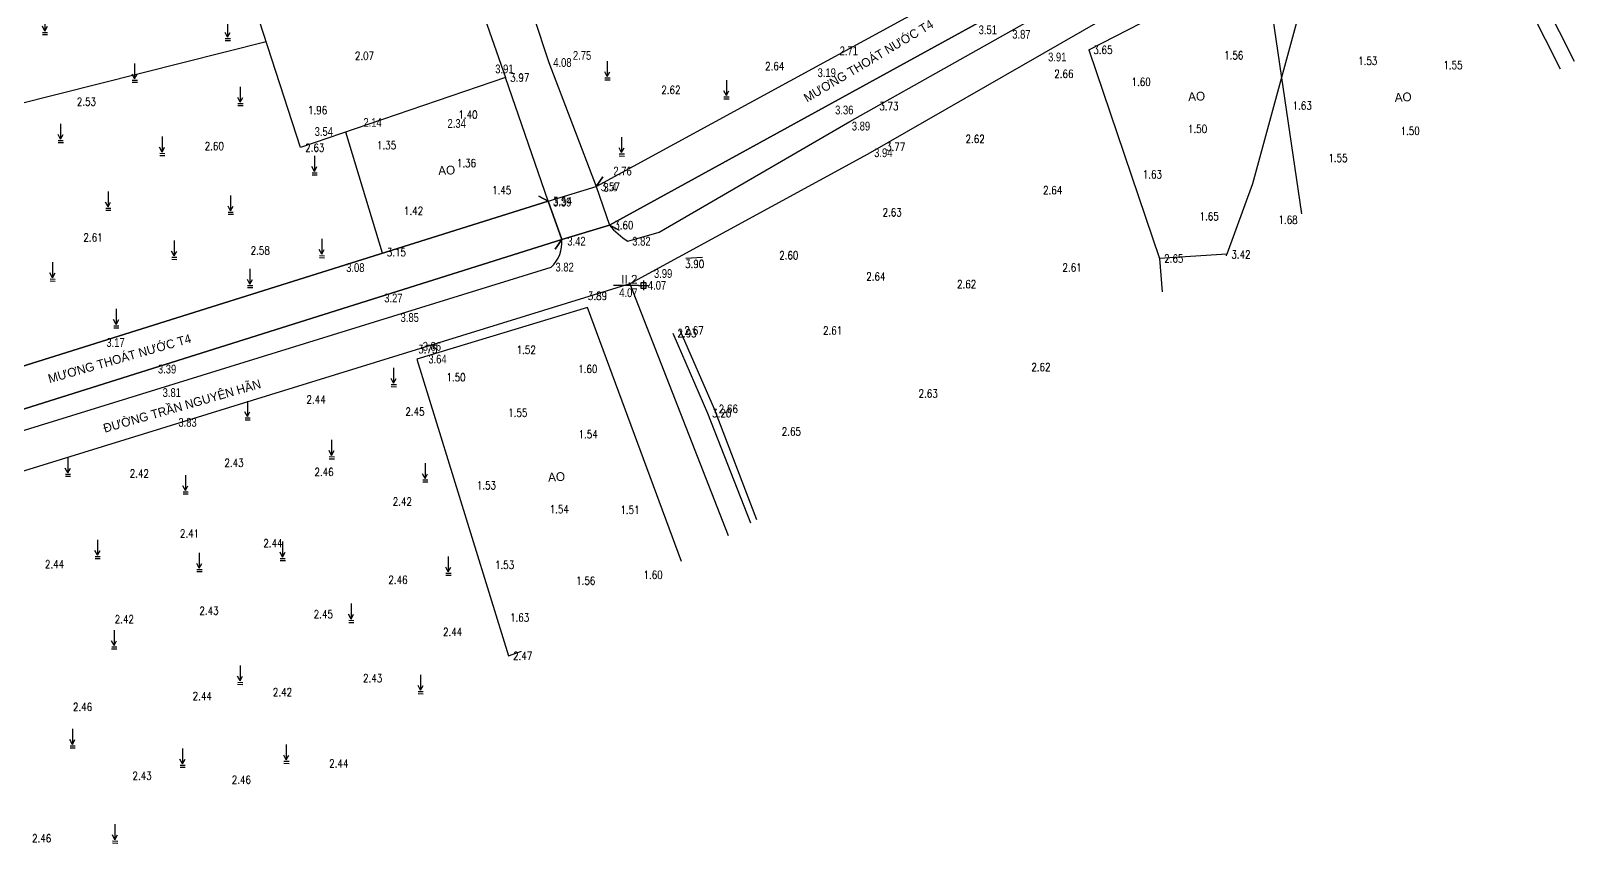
# Model space of a CAD drawing. Header units: metres. Extents: x 568068 to 569216, y 2065829 to 2066671.
# Drawn here: x 568775.8 to 568968.6, y 2066056.9 to 2066158.4 of the extents above; entities that cross this region are included whole.
import ezdxf

# ---------------------------------------------------------------- set-up
doc = ezdxf.new("R2010")
doc.units = ezdxf.units.M
doc.layers.add('neS', color=250, linetype='TUONG_XAY')
doc.styles.add('COS', font='vnsimli.shx', dxfattribs={"width": 0.8, "height": 1.1})
doc.styles.add('DIADANH1', font='VHAVAN.TTF', dxfattribs={"height": 2.3})
doc.linetypes.add('TAL_N_P', pattern='A,0.5,[130,ltypeshp.shx,S=0.25,R=0,X=0,Y=-0.25],1,[130,ltypeshp.shx,S=0.5,R=0,X=0,Y=-0.5],0.5', length=2)
doc.linetypes.add('TAL_N_T', pattern='A,0.5,[130,ltypeshp.shx,S=0.25,R=0,X=0,Y=0.25],1,[130,ltypeshp.shx,S=0.5,R=0,X=0,Y=0.5],0.5', length=2)
doc.linetypes.add('TUONG_XAY', pattern='A,0.1,[130,ltypeshp.shx,S=0.15,R=-90,X=0,Y=0.12],0.05,[130,ltypeshp.shx,S=0.15,R=-90,X=-0.05,Y=0.24],0.01,[130,ltypeshp.shx,S=0.12,R=0,X=0.09,Y=0.12],0.01,[130,ltypeshp.shx,S=0.12,R=0,X=-0.22,Y=0.12],2.4', length=2.57)

# ---------------------------------------------------------------- blocks, each defined once
blk = doc.blocks.new('A$C4FFE7273')
at = {"layer": 'neS'}
for points in [[(0.7, 5.24), (0.7, 0.95)], [(0.7, 0.95), (0, 2.28)], [(0.04, 0.03), (1.47, 0)], [(0.05, 0.59), (1.46, 0.57)], [(0.7, 0.95), (1.41, 2.28)]]:
    blk.add_lwpolyline(points, dxfattribs=at)
blk = doc.blocks.new('A$C1E1B5453')
at = {"layer": 'neS'}
for p, q in [((0, 1.38), (2.76, 1.38)), ((1.38, 2.76), (1.38, 0))]:
    blk.add_line(p, q, dxfattribs=at)
blk.add_lwpolyline([(0.64, 2.08), (0.64, 0.61), (2.12, 0.61), (2.12, 2.09)], close=True, dxfattribs=at)

msp = doc.modelspace()

# ---------------------------------------------------------------- linework, layer by layer
at = {"layer": 'neS', "linetype": 'Continuous'}
for p, q in [((568878.1, 2066147.07), (568928.88, 2066175.64)), ((568878.1, 2066147.07), (568928.88, 2066175.64)), ((568846.41, 2066138.94), (568909.76, 2066173.48)), ((568930.94, 2066172.05), (568880.39, 2066142.97)), ((568930.94, 2066172.05), (568880.39, 2066142.97)), ((568854.27, 2066133.25), (568878.1, 2066147.07)), ((568880.39, 2066142.97), (568850.63, 2066126.77)), ((568840.43, 2066137.12), (568846.41, 2066138.94)), ((568840.43, 2066137.12), (568846.41, 2066138.94)), ((568840.43, 2066137.12), (568846.41, 2066138.94)), ((568840.43, 2066137.12), (568846.41, 2066138.94)), ((568846.41, 2066138.94), (568848.09, 2066134.14)), ((568846.41, 2066138.94), (568848.09, 2066134.14)), ((568846.41, 2066138.94), (568848.09, 2066134.14)), ((568846.41, 2066138.94), (568848.09, 2066134.14)), ((568850.38, 2066132.11), (568854.27, 2066133.25)), ((568732.34, 2066095.31), (568840.78, 2066128.88)), ((568850.63, 2066126.77), (568715.62, 2066085.13)), ((568850.63, 2066126.77), (568715.62, 2066085.13)), ((568850.63, 2066126.77), (568850.63, 2066126.77)), ((568850.63, 2066126.77), (568850.63, 2066126.77)), ((568850.63, 2066126.77), (568850.63, 2066126.77)), ((568850.63, 2066126.77), (568850.63, 2066126.77)), ((568850.63, 2066126.77), (568862.9, 2066095.35)), ((568850.63, 2066126.77), (568850.63, 2066126.77)), ((568850.63, 2066126.77), (568850.63, 2066126.77)), ((568850.63, 2066126.77), (568850.63, 2066126.77)), ((568850.63, 2066126.77), (568850.63, 2066126.77)), ((568850.63, 2066126.77), (568862.9, 2066095.35)), ((568856, 2066120.63), (568860.33, 2066110.64)), ((568856, 2066120.63), (568860.33, 2066110.64)), ((568856, 2066120.63), (568860.33, 2066110.64)), ((568856, 2066120.63), (568860.33, 2066110.64)), ((568856.87, 2066120.98), (568861.16, 2066111.18)), ((568856.87, 2066120.98), (568861.16, 2066111.18)), ((568856.87, 2066120.98), (568861.16, 2066111.18)), ((568856.87, 2066120.98), (568861.16, 2066111.18)), ((568861.16, 2066111.18), (568866.46, 2066097.34)), ((568861.16, 2066111.18), (568866.46, 2066097.34)), ((568861.16, 2066111.18), (568866.46, 2066097.34)), ((568861.16, 2066111.18), (568866.46, 2066097.34)), ((568860.33, 2066110.64), (568865.69, 2066096.91)), ((568860.33, 2066110.64), (568865.69, 2066096.91)), ((568860.33, 2066110.64), (568865.69, 2066096.91)), ((568860.33, 2066110.64), (568865.69, 2066096.91))]:
    msp.add_line(p, q, dxfattribs=at)
at = {"layer": 'neS', "linetype": 'TAL_N_T'}
for p, q in [((568840.43, 2066137.12), (568835.09, 2066152.57)), ((568845.35, 2066123.85), (568823.99, 2066117.37)), ((568857.1, 2066092.1), (568845.35, 2066123.85)), ((568823.99, 2066117.37), (568835.45, 2066080.31))]:
    msp.add_line(p, q, dxfattribs=at)
at = {"layer": 'neS'}
msp.add_line((568857.64, 2066130), (568859.72, 2066130.11), dxfattribs=at)
msp.add_line((568857.64, 2066130), (568859.72, 2066130.11), dxfattribs=at)
at = {"layer": 'neS', "linetype": 'TAL_N_T', "ltscale": 0.5}
msp.add_line((568835.45, 2066080.31), (568837.09, 2066080.88), dxfattribs=at)
at = {"layer": 'neS'}
for points in [[(568850.54, 2066599.65), (568875.38, 2066469.89), (568883.55, 2066429.19), (568900.49, 2066341.06), (568915.75, 2066263.66), (568934.57, 2066135.52)], [(568727.1, 2066137.4), (568805.17, 2066157.07)], [(568727.1, 2066137.4), (568805.17, 2066157.07)]]:
    msp.add_lwpolyline(points, dxfattribs=at)
at = {"layer": 'neS', "linetype": 'TAL_N_T'}
msp.add_lwpolyline([(568788.29, 2066294.44), (568793.1, 2066284.25), (568806.26, 2066249.81), (568816.34, 2066225.78), (568824.18, 2066203.68), (568832.83, 2066177.65), (568840.5, 2066154.44), (568846.41, 2066138.94)], dxfattribs=at)
at = {"layer": 'neS', "linetype": 'TAL_N_P'}
for points in [[(568810.74, 2066222.08), (568835.09, 2066152.57), (568809.47, 2066143.82), (568786.87, 2066213.43), (568810.74, 2066222.08), (568810.74, 2066222.08), (568835.09, 2066152.57), (568809.47, 2066143.82), (568786.87, 2066213.43), (568810.74, 2066222.08)], [(568819.72, 2066130.62), (568815.12, 2066145.75)]]:
    msp.add_lwpolyline(points, dxfattribs=at)
at = {"layer": 'neS', "linetype": 'Continuous'}
for points in [[(568848.09, 2066134.14), (568936.6, 2066182.74), (568848.09, 2066134.14), (568936.6, 2066182.74)], [(568846.41, 2066138.94), (568847.24, 2066140.15), (568846.41, 2066138.94), (568847.24, 2066140.15)], [(568846.41, 2066138.94), (568847.24, 2066140.15), (568846.41, 2066138.94), (568847.24, 2066140.15)], [(568682.3, 2066087.47), (568840.43, 2066137.12), (568682.3, 2066087.47), (568840.43, 2066137.12)], [(568839.23, 2066137.76), (568840.43, 2066137.12), (568839.23, 2066137.76), (568840.43, 2066137.12)], [(568839.23, 2066137.76), (568840.43, 2066137.12), (568839.23, 2066137.76), (568840.43, 2066137.12)], [(568840.43, 2066137.12), (568840.43, 2066137.12), (568842.12, 2066132.32), (568840.43, 2066137.12), (568840.43, 2066137.12), (568842.12, 2066132.32)], [(568840.43, 2066137.12), (568840.43, 2066137.12), (568842.12, 2066132.32), (568840.43, 2066137.12), (568840.43, 2066137.12), (568842.12, 2066132.32)], [(568842.12, 2066132.32), (568848.09, 2066134.14), (568842.12, 2066132.32), (568848.09, 2066134.14)], [(568842.12, 2066132.32), (568848.09, 2066134.14), (568842.12, 2066132.32), (568848.09, 2066134.14)], [(568848.09, 2066134.14), (568849.3, 2066133.5), (568848.09, 2066134.14), (568849.3, 2066133.5)], [(568848.09, 2066134.14), (568849.3, 2066133.5), (568848.09, 2066134.14), (568849.3, 2066133.5)], [(568842.12, 2066132.32), (568684.25, 2066082.58), (568842.12, 2066132.32), (568684.25, 2066082.58)], [(568842.12, 2066132.32), (568684.25, 2066082.58), (568842.12, 2066132.32), (568684.25, 2066082.58)], [(568841.29, 2066131.11), (568842.12, 2066132.32), (568841.29, 2066131.11), (568842.12, 2066132.32)], [(568841.29, 2066131.11), (568842.12, 2066132.32), (568841.29, 2066131.11), (568842.12, 2066132.32)], [(568851.71, 2066126.6), (568848.57, 2066126.6)]]:
    msp.add_lwpolyline(points, dxfattribs=at)
at = {"layer": 'neS', "linetype": 'TAL_N_T', "ltscale": 0.5}
for points in [[(568955.6, 2066180.45), (568968.65, 2066154.63)], [(568937.06, 2066170.95), (568928.46, 2066139.3), (568925.22, 2066130.48), (568916.83, 2066129.97)]]:
    msp.add_lwpolyline(points, dxfattribs=at)
at = {"layer": 'neS', "linetype": 'TAL_N_P', "ltscale": 0.5}
for points in [[(568907.98, 2066156.04), (568953.82, 2066179.54)], [(568907.98, 2066156.04), (568953.82, 2066179.54)], [(568953.82, 2066179.55), (568966.9, 2066153.65)], [(568907.98, 2066156.04), (568916.83, 2066129.97)], [(568907.98, 2066156.04), (568916.83, 2066129.97)], [(568925.21, 2066130.28), (568925.22, 2066130.48)], [(568925.21, 2066130.28), (568925.22, 2066130.48)], [(568916.83, 2066129.97), (568917.17, 2066125.77)], [(568916.83, 2066129.97), (568917.17, 2066125.77)]]:
    msp.add_lwpolyline(points, dxfattribs=at)
at = {"layer": 'neS', "linetype": 'Continuous'}
for centre, radius, start, end in [((568855.34, 2066140.03), 9.35, 219.1064, 237.9347), ((568837.95, 2066131.96), 4.19, 312.6203, 4.8732)]:
    msp.add_arc(centre, radius, start, end, dxfattribs=at)

# ---------------------------------------------------------------- block references
at = {"layer": 'neS', "linetype": 'Continuous', "xscale": 0.4499999999534339, "yscale": 0.4499999999534339, "zscale": 0.45}
for name, p in [('A$C4FFE7273', (568777.2, 2066157.94)), ('A$C4FFE7273', (568800.04, 2066157.18)), ('A$C4FFE7273', (568788.42, 2066151.98)), ('A$C4FFE7273', (568847.49, 2066152.27)), ('A$C4FFE7273', (568801.62, 2066149.06)), ('A$C4FFE7273', (568862.37, 2066149.89)), ('A$C4FFE7273', (568779.16, 2066144.44)), ('A$C4FFE7273', (568791.85, 2066142.83)), ('A$C4FFE7273', (568849.28, 2066142.76)), ('A$C4FFE7273', (568810.89, 2066140.41)), ('A$C4FFE7273', (568785.1, 2066135.98)), ('A$C4FFE7273', (568800.41, 2066135.48)), ('A$C4FFE7273', (568793.36, 2066129.85)), ('A$C4FFE7273', (568811.8, 2066130.05)), ('A$C4FFE7273', (568778.15, 2066127.13)), ('A$C4FFE7273', (568802.83, 2066126.32)), ('A$C1E1B5453', (568851.71, 2066125.98)), ('A$C4FFE7273', (568786.11, 2066121.29)), ('A$C4FFE7273', (568820.79, 2066113.94)), ('A$C4FFE7273', (568802.51, 2066109.78)), ('A$C4FFE7273', (568813.04, 2066104.93)), ('A$C4FFE7273', (568780.07, 2066102.74)), ('A$C4FFE7273', (568824.72, 2066102.04)), ('A$C4FFE7273', (568794.76, 2066100.54)), ('A$C4FFE7273', (568783.77, 2066092.45)), ('A$C4FFE7273', (568806.91, 2066092.22)), ('A$C4FFE7273', (568796.5, 2066090.84)), ('A$C4FFE7273', (568827.62, 2066090.37)), ('A$C4FFE7273', (568815.47, 2066084.48)), ('A$C4FFE7273', (568785.84, 2066081.17)), ('A$C4FFE7273', (568801.59, 2066076.74)), ('A$C4FFE7273', (568824.15, 2066075.58)), ('A$C4FFE7273', (568780.64, 2066068.81)), ('A$C4FFE7273', (568794.4, 2066066.38)), ('A$C4FFE7273', (568807.37, 2066066.87)), ('A$C4FFE7273', (568785.96, 2066056.91))]:
    msp.add_blockref(name, p, dxfattribs=at)

# ---------------------------------------------------------------- texts
at = {"layer": 'neS', "style": 'DIADANH1'}
for s, rotation, p in [('m\xad¬ng tho¸t n\xadíc t4', 30.8067, (568872.78, 2066149.43)), ('ao', 3.0486, (568920.43, 2066149.61)), ('ao', 3.0486, (568920.43, 2066149.61)), ('ao', 3.0486, (568946.24, 2066149.51)), ('ao', 3.0486, (568946.24, 2066149.51)), ('ao ', 3.0486, (568826.7, 2066140.37)), ('ao ', 3.0486, (568826.7, 2066140.37)), ('m\xad¬ng tho¸t n\xadíc t4', 15.9926, (568778.1, 2066114.37)), ('®\xadêng trÇn nguyªn h·n', 15.9926, (568785, 2066108.18)), ('®\xadêng trÇn nguyªn h·n', 15.9926, (568785, 2066108.18)), ('ao ', 3.0486, (568840.43, 2066102.07)), ('ao ', 3.0486, (568840.43, 2066102.07))]:
    msp.add_text(s, height=1.1, rotation=rotation, dxfattribs=at).set_placement(p)
at = {"layer": 'neS', "width": 0.8}
for s, p in [('3.51', (568894.22, 2066157.98)), ('3.87', (568898.42, 2066157.42)), ('2.75', (568843.51, 2066154.78)), ('2.71', (568876.85, 2066155.35)), ('3.91', (568902.9, 2066154.58)), ('3.91', (568833.8, 2066153.09)), ('4.08', (568841.05, 2066153.89)), ('3.19', (568874.09, 2066152.62)), ('2.14', (568817.33, 2066146.41)), ('3.36', (568876.28, 2066147.96)), ('3.54', (568811.23, 2066145.27)), ('2.34', (568827.84, 2066146.28)), ('3.89', (568878.37, 2066145.95)), ('3.94', (568881.16, 2066142.62)), ('2.76', (568848.57, 2066140.33)), ('3.4', (568847.33, 2066138.29)), ('3.39', (568841.03, 2066136.45)), ('3.42', (568842.81, 2066131.56)), ('3.82', (568850.93, 2066131.56)), ('3.08', (568815.17, 2066128.27)), ('3.82', (568841.33, 2066128.33)), ('3.99', (568853.64, 2066127.53)), ('4.07', (568852.88, 2066126.05)), ('4.07', (568852.88, 2066126.05)), ('4.07', (568852.88, 2066126.05)), ('4.07', (568852.88, 2066126.05)), ('4.07', (568852.88, 2066126.05)), ('4.07', (568852.88, 2066126.05)), ('4.07', (568852.88, 2066126.05)), ('3.27', (568819.93, 2066124.47)), ('4.07', (568849.3, 2066125.13)), ('3.85', (568821.97, 2066122.03)), ('3.17', (568785.2, 2066118.91)), ('3.86', (568824.74, 2066118.43)), ('3.39', (568791.64, 2066115.59)), ('3.64', (568825.44, 2066116.84)), ('3.81', (568792.23, 2066112.65)), ('3.83', (568794.2, 2066108.93))]:
    msp.add_text(s, height=1.1, dxfattribs=at).set_placement(p)
at = {"layer": 'neS', "linetype": 'Continuous', "style": 'COS', "width": 0.8}
for s, p in [('2.07', (568816.26, 2066154.78)), ('3.65', (568908.55, 2066155.52)), ('1.56', (568924.9, 2066154.84)), ('2.64', (568867.53, 2066153.49)), ('2.66', (568903.67, 2066152.53)), ('1.53', (568941.65, 2066154.15)), ('1.55', (568952.3, 2066153.61)), ('3.97', (568835.67, 2066152.05)), ('2.62', (568854.56, 2066150.52)), ('1.60', (568913.33, 2066151.53)), ('2.53', (568781.51, 2066149.05)), ('3.73', (568881.8, 2066148.49)), ('1.63', (568933.46, 2066148.56)), ('1.96', (568810.4, 2066147.99)), ('1.40', (568829.19, 2066147.43)), ('1.50', (568920.38, 2066145.65)), ('1.50', (568946.95, 2066145.4)), ('2.60', (568797.49, 2066143.5)), ('2.63', (568810.05, 2066143.3)), ('1.35', (568819.02, 2066143.61)), ('3.77', (568882.65, 2066143.42)), ('2.62', (568892.58, 2066144.39)), ('1.36', (568829.01, 2066141.37)), ('1.55', (568937.93, 2066142.01)), ('1.63', (568914.73, 2066139.96)), ('1.45', (568833.41, 2066137.98)), ('3.57', (568846.98, 2066138.42)), ('2.64', (568902.27, 2066137.99)), ('1.42', (568822.39, 2066135.41)), ('3.54', (568841.01, 2066136.6)), ('2.63', (568882.21, 2066135.22)), ('3.60', (568848.67, 2066133.62)), ('1.65', (568921.83, 2066134.72)), ('1.68', (568931.69, 2066134.29)), ('2.61', (568782.33, 2066132.07)), ('2.58', (568803.23, 2066130.46)), ('3.15', (568820.25, 2066130.23)), ('2.60', (568869.29, 2066129.85)), ('2.65', (568917.41, 2066129.45)), ('3.42', (568925.8, 2066129.96)), ('3.90', (568857.52, 2066128.77)), ('2.64', (568880.17, 2066127.2)), ('2.61', (568904.7, 2066128.33)), ('2.62', (568891.52, 2066126.24)), ('3.89', (568845.38, 2066124.77)), ('2.93', (568856.57, 2066120.11)), ('2.67', (568857.45, 2066120.46)), ('2.61', (568874.77, 2066120.46)), ('3.75', (568824.18, 2066118.11)), ('1.52', (568836.48, 2066118.04)), ('1.60', (568844.17, 2066115.65)), ('2.62', (568900.81, 2066115.89)), ('1.50', (568827.7, 2066114.61)), ('2.44', (568810.21, 2066111.84)), ('2.63', (568886.71, 2066112.58)), ('2.45', (568822.57, 2066110.32)), ('1.55', (568835.42, 2066110.18)), ('3.20', (568860.91, 2066110.12)), ('2.66', (568861.73, 2066110.66)), ('1.54', (568844.21, 2066107.49)), ('2.65', (568869.61, 2066107.84)), ('2.42', (568788.12, 2066102.59)), ('2.43', (568799.96, 2066103.93)), ('2.46', (568811.21, 2066102.78)), ('1.53', (568831.5, 2066101.11)), ('2.42', (568820.99, 2066099.08)), ('1.54', (568840.61, 2066098.13)), ('1.51', (568849.44, 2066098.04)), ('2.41', (568794.39, 2066095.08)), ('2.44', (568804.82, 2066093.87)), ('2.44', (568777.52, 2066091.25)), ('1.53', (568833.77, 2066091.16)), ('2.46', (568820.44, 2066089.3)), ('1.56', (568843.91, 2066089.2)), ('1.60', (568852.33, 2066089.93)), ('2.43', (568796.83, 2066085.45)), ('2.45', (568811.11, 2066085)), ('2.42', (568786.24, 2066084.38)), ('1.63', (568835.65, 2066084.59)), ('2.44', (568827.27, 2066082.79)), ('2.47', (568836.03, 2066079.79)), ('2.42', (568806.01, 2066075.26)), ('2.43', (568817.27, 2066077.01)), ('2.46', (568781.02, 2066073.42)), ('2.44', (568795.98, 2066074.78)), ('2.44', (568813.05, 2066066.36)), ('2.43', (568788.47, 2066064.82)), ('2.46', (568800.88, 2066064.33)), ('2.46', (568775.91, 2066057.01))]:
    msp.add_text(s, height=1, dxfattribs=at).set_placement(p)
at = {"layer": 'neS', "style": 'DIADANH1'}
msp.add_text('ii.2', height=1.1, dxfattribs=at).set_placement((568849.54, 2066126.8))

doc.saveas('drawing.dxf')
